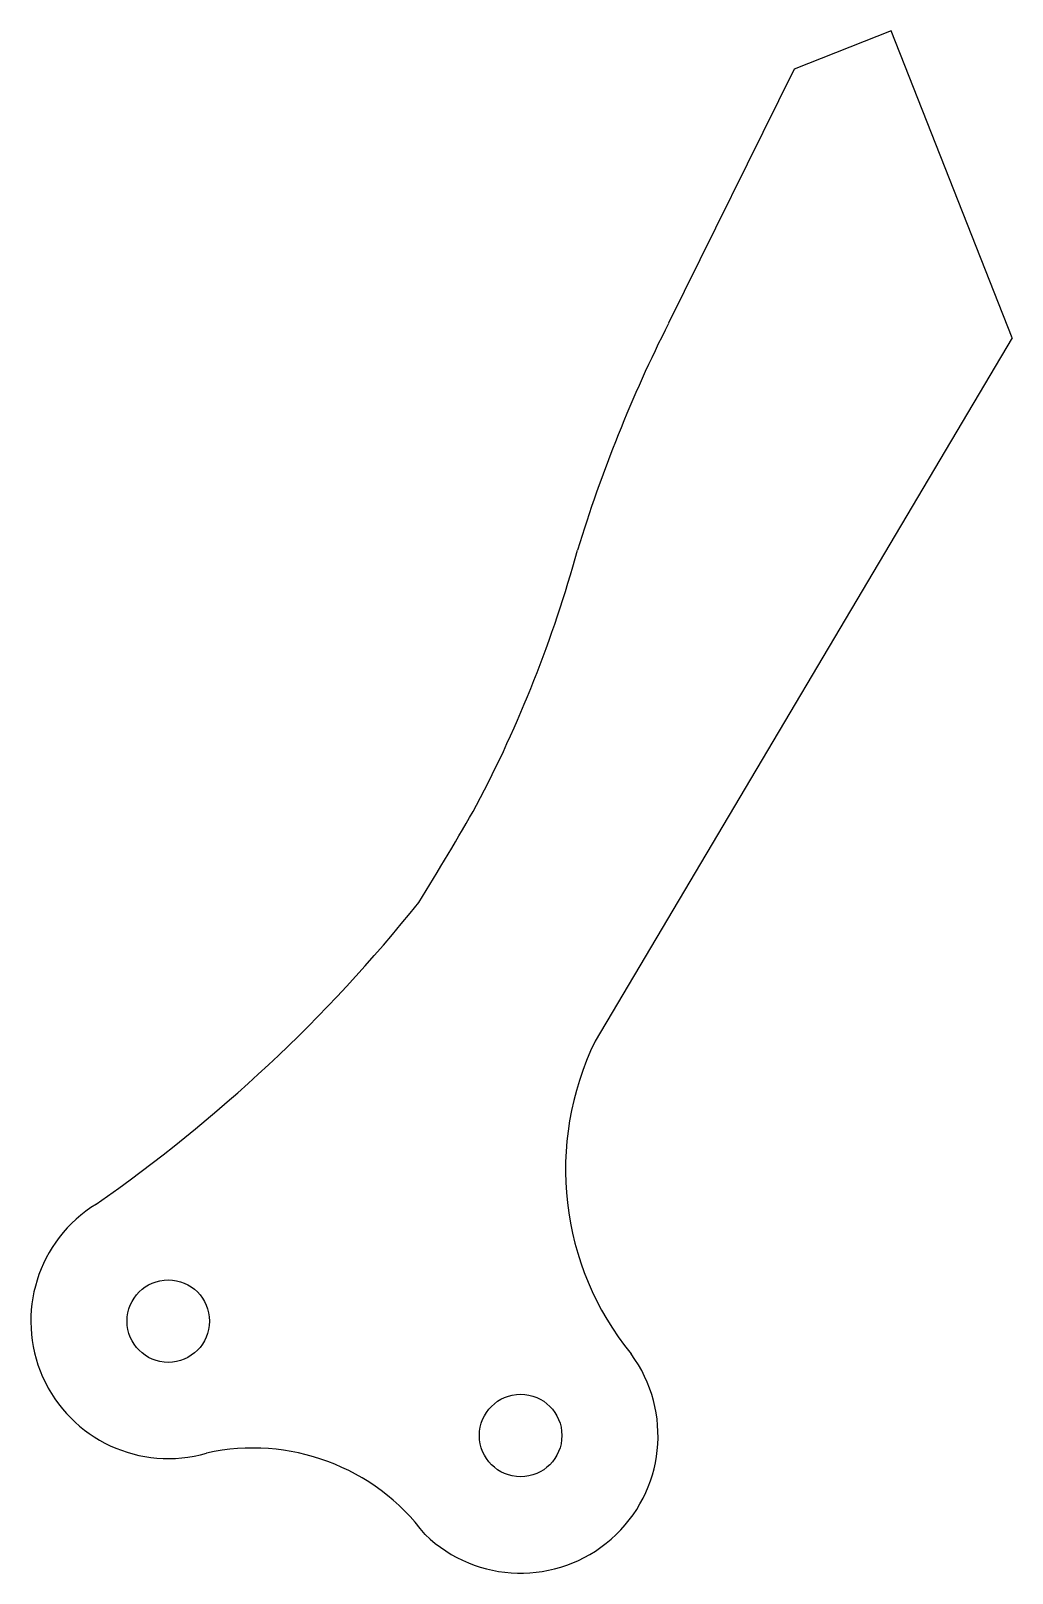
# Model space of a CAD drawing. Extents: x 21 to 200, y 12 to 292.
import ezdxf

# ---------------------------------------------------------------- set-up
doc = ezdxf.new("R2010")
doc.units = 0
doc.layers.get('0').update_dxf_attribs({"linetype": 'CONTINUOUS'})

msp = doc.modelspace()

# ---------------------------------------------------------------- linework, layer by layer
for p, q in [((177.79, 292.12), (160.14, 285.17)), ((199.78, 236.3), (177.79, 292.12)), ((160.14, 285.17), (137.24, 238.92)), ((199.78, 236.3), (123.91, 108.32))]:
    msp.add_line(p, q)
for centre in [(46.24, 57.4), (110.35, 36.59)]:
    msp.add_circle(centre, 7.5)
for centre, radius, start, end in [((369.96, 121.66), 260.58, 153.2582, 163.0463), ((-101.93, 258.91), 230.9, 332.2093, 344.6138), ((-302.75, 379.93), 465.17, 328.0195, 330.5552), ((-127.26, 309.06), 280.71, 304.8509, 321.3032), ((171.74, 84.99), 53.22, 153.9972, 219.0843), ((46.24, 57.4), 25, 121.5627, 286.1754), ((110.35, 36.55), 25, 225.995, 36.5386), ((61.66, -4.7), 39.01, 36.6148, 102.5272)]:
    msp.add_arc(centre, radius, start, end)

doc.saveas('drawing.dxf')
